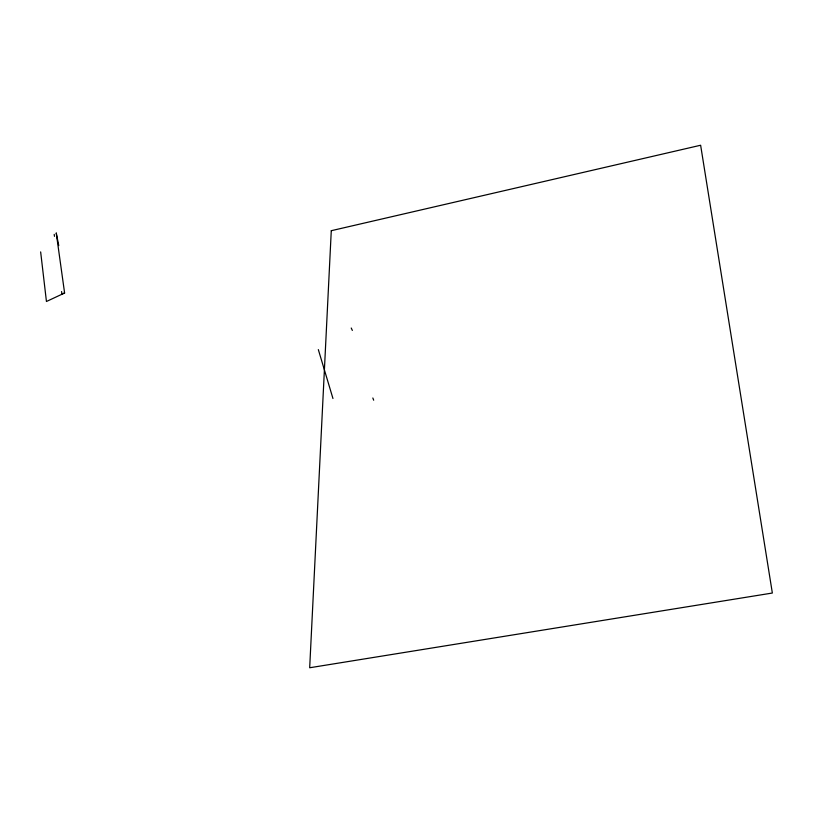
<?xml version="1.0" encoding="UTF-8"?>
<svg xmlns="http://www.w3.org/2000/svg" width="813" height="813" viewBox="0 0 813 813"><rect width="100%" height="100%" fill="white"/><g stroke="black" fill="none" stroke-linecap="round" stroke-linejoin="round"><path stroke-width="1.22" d="M56.27 233.189L64.603 293.005L46.443 301.491L40.65 251.908M64.603 293.005L61.94 294.001L61.585 291.542M351.236 328.015L352.344 330.424M372.842 397.984L373.675 400.209M318.33 349.6L332.954 398.502M56.239 233.006L58.76 245.587M54.207 234.388L54.481 236.339M331.277 230.699L309.682 667.758L772.35 593.033L700.633 145.242L331.277 230.699"/></g></svg>
